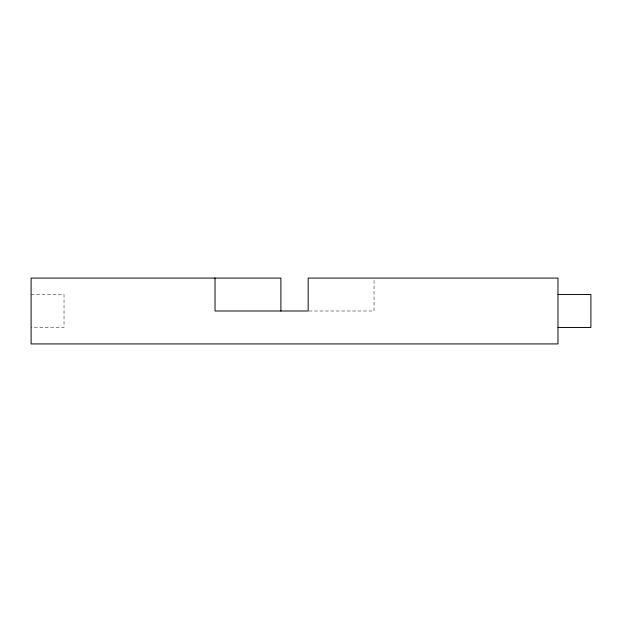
<?xml version="1.0" encoding="UTF-8"?>
<svg xmlns="http://www.w3.org/2000/svg" width="622" height="622" viewBox="0 0 622 622"><rect width="100%" height="100%" fill="white"/><g stroke="black" fill="none" stroke-linecap="round" stroke-linejoin="round"><path stroke-width="0.47" stroke-dasharray="3.11 2.33" d="M31.1 294.533L64.027 294.533L64.027 327.467L31.1 327.467M309.033 311L374.032 311L374.032 279.037"/><path stroke-width="0.93" d="M557.973 294.533L590.9 294.533L590.9 327.467L557.973 327.467M280.895 311L280.895 278.073L31.1 278.073L31.1 343.927L557.973 343.927L557.973 278.073L308.178 278.073L308.178 311L215.033 311L215.033 278.073"/></g></svg>
